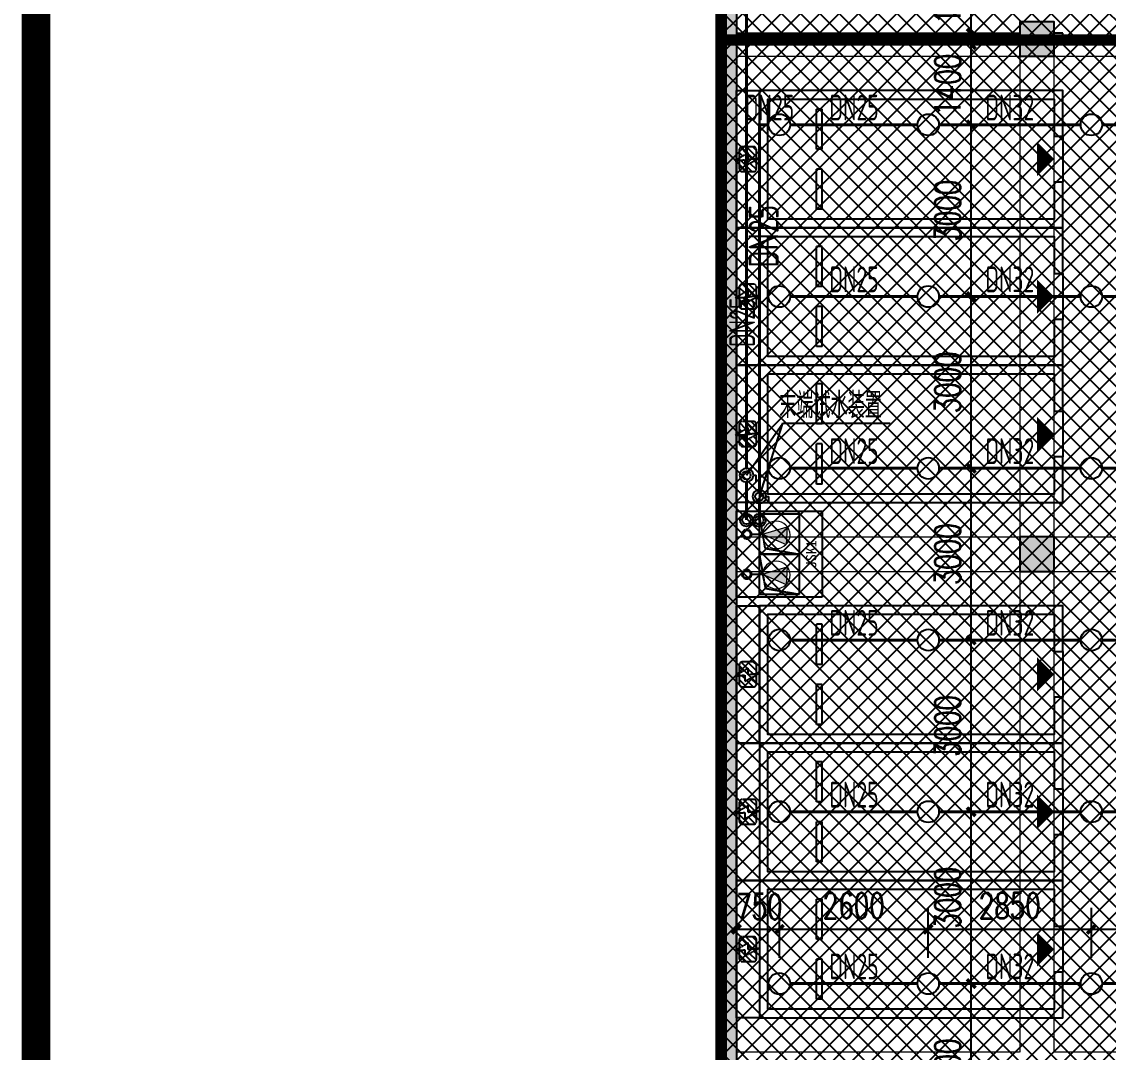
# Model space of a CAD drawing. Extents: x 6824721 to 16538177, y 2478193 to 6665639.
# Drawn here: x 8690830 to 8709809, y 2910001 to 2928001 of the extents above; entities that cross this region are included whole.
import ezdxf

# ---------------------------------------------------------------- set-up
doc = ezdxf.new("R2010")
doc.units = 0
doc.header["$LTSCALE"] = 10
for name, pattern in [('DASH', [0.35, 0.25, -0.1]), ('DASHEDX2', [1.5, 1, -0.5]), ('排水', [1.1, 1, -0.1])]:
    doc.linetypes.add(name, pattern=pattern)
for name, color, linetype, lineweight in [('$0$A-PUB_HATCH', 8, 'Continuous', 0), ('GPS-污水', 2, '排水', 40), ('钢梁', 141, 'Continuous', 18)]:
    doc.layers.add(name, color=color, linetype=linetype, lineweight=lineweight)
for name, color, linetype in [('0-wo', 8, 'Continuous'), ('0-绿', 3, 'Continuous'), ('00-停车位', 67, 'Continuous'), ('A-PUB_HATCH', 8, 'Continuous'), ('car', 252, 'Continuous'), ('PUB_HATCH', 8, 'Continuous'), ('S-梁-虚线', 4, 'DASH'), ('W-EQUIP_喷头', 7, 'Continuous'), ('W-PIPE-喷淋中', 6, 'Continuous'), ('W-TEXT_喷淋', 7, 'Continuous'), ('W-TWT_DIM', 3, 'Continuous'), ('W-TWT_LEAD', 3, 'Continuous'), ('W-VALVE_喷淋', 7, 'Continuous'), ('W-VALVE_废水', 7, 'Continuous'), ('WALL', 9, 'Continuous'), ('排水', 224, 'DASHEDX2'), ('集水坑', 4, 'Continuous')]:
    doc.layers.add(name, color=color, linetype=linetype)
doc.styles.add('8B2_02', font='tssdeng.shx', dxfattribs={"width": 0.7, "bigfont": 'TSSDCHN.shx'})
doc.styles.add('_TCH_DIM_T3', font='SIMPLEX', dxfattribs={"width": 0.705882, "bigfont": 'GBCBIG'})
doc.styles.add('_TWT_PIPEDN', font='TSSDENG', dxfattribs={"width": 0.8, "height": 3.5, "bigfont": 'TSSDCHN'})
doc.styles.get("Standard").update_dxf_attribs({"font": 'TSSDENG.shx', "width": 0.7, "bigfont": 'TSSDCHN.shx'})
doc.styles.add('黑体', font='simhei.ttf', dxfattribs={"width": 0.65})
doc.dimstyles.new('_TWT_ARCH&&150', dxfattribs={"dimtxt": 446.25, "dimasz": 150, "dimexe": 375, "dimexo": 450, "dimgap": 189.375, "dimtad": 1, "dimdec": 0, "dimzin": 0, "dimdsep": 46, "dimtxsty": '_TCH_DIM_T3', "dimblk": 'ARCHTICK', "dimcen": 0.09, "dimclrt": 7, "dimazin": 2, "dimtfac": 1, "dimtdec": 0, "dimtix": 1, "dimtmove": 2, "dimatfit": 3, "dimfxl": 0, "dimtolj": 1, "dimtzin": 0, "dimarcsym": 0})

# ---------------------------------------------------------------- blocks, each defined once
blk = doc.blocks.new('车位2400x5300')
at = {"layer": '00-停车位', "color": 251}
for p, q in [((-875, -1000), (-175, -1000)), ((-875, -1100), (-875, -1000)), ((-875, -1100), (-175, -1100)), ((-175, -1100), (-175, -1000)), ((175, -1000), (875, -1000)), ((175, -1100), (175, -1000)), ((175, -1100), (875, -1100)), ((875, -1100), (875, -1000)), ((400, -5300), (-400, -5300))]:
    blk.add_line(p, q, dxfattribs=at)
blk.add_lwpolyline([(400, -5150), (400, -5300), (1200, -5300), (1200, 0), (-1200, 0), (-1200, -5300), (-400, -5300), (-400, -5150), (-1050, -5150), (-1050, -150), (1050, -150), (1050, -5150), (400, -5150)], dxfattribs=at)
blk.add_lwpolyline([(0, -5150, 0, 600, 0), (0, -4850, 600, 600, 0)], format="xyseb", dxfattribs=at)
blk = doc.blocks.new('A$C2EF10B80')
at = {"layer": 'A-PUB_HATCH'}
h = blk.add_hatch(dxfattribs=at)
h.set_pattern_fill('ANSI31', color=256, scale=50, angle=-16.4434)
h.set_pattern_definition([(45, (6188.46, 7099.97), (-56.1266, 56.1266), [])])
h.paths.add_polyline_path([(-983, -100, 0.414214), (-1033, -50), (-1184, -50), (-1091, -207), (-1210, -207), (-1204, -250), (-983, -250)])
h.paths.add_polyline_path([(-983, -250), (-1204, -250), (-1190, -350), (-1033, -350, 0.414213), (-983, -300)])
h.paths.add_polyline_path([(-1262, -250), (-1417, -250), (-1417, -300, 0.414215), (-1367, -350), (-1207, -350)])
h.paths.add_polyline_path([(-1221, -50), (-1367, -50, 0.414214), (-1417, -100), (-1417, -250), (-1262, -250), (-1320, -146), (-1212, -146)])
at = {"layer": 'car', "linetype": 'DASH', "ltscale": 0.5}
blk.add_line((-1367, -350), (-1033, -350), dxfattribs=at)
at = {"layer": 'car', "linetype": 'DASH'}
blk.add_lwpolyline([(-2400, 0), (0, 0), (0, -400), (-2400, -400)], close=True, dxfattribs=at)
at = {"layer": 'car', "linetype": 'DASH', "ltscale": 0.5}
blk.add_lwpolyline([(-1320, -146), (-1185, -390), (-1210, -207), (-1091, -207), (-1227, 23), (-1212, -146)], close=True, dxfattribs=at)
for points in [[(-1367, -50, 0.414214), (-1417, -100), (-1417, -300)], [(-1033, -350, 0.414214), (-983, -300), (-983, -100, 0.414214), (-1033, -50), (-1367, -50)]]:
    blk.add_lwpolyline(points, format="xyb", dxfattribs=at)
at = {"layer": 'car', "linetype": 'DASH'}
blk.add_arc((-1367, -300), 50, 180, 270, dxfattribs=at)
blk = doc.blocks.new('A$C77CA03F4')
at = {"rotation": 16.44344089606073}
for p in [(6792, 2422), (4490, 1742), (2189, 1063)]:
    blk.add_blockref('A$C2EF10B80', p, dxfattribs=at)
blk = doc.blocks.new('_FZH')
blk.add_lwpolyline([(-0.5, -0.5), (0.5, -0.5), (0.5, 0.5), (-0.5, 0.5)], close=True)
at = {"layer": 'PUB_HATCH'}
blk.add_solid([(-0.5, -0.5), (0.5, -0.5), (-0.5, 0.5), (0.5, 0.5)], dxfattribs=at)
blk = doc.blocks.new('$DorLib2D$00000213')
at = {"color": 0, "linetype": 'DASH', "const_width": 0.02}
blk.add_lwpolyline([(0.5, 0), (-0.5, 0)], dxfattribs=at)
blk = doc.blocks.new('$SB01_1')
h = blk.add_hatch(color=256)
h.dxf.hatch_style = 1
h.paths.add_polyline_path([(-0.381, -0.323), (0.5, 0), (-0.381, 0.323)])
h.paths.add_polyline_path([(0, 0), (0.002, 0), (0.002, 0.001), (0, 0.001)], flags=24)
h.paths.add_polyline_path([(0, -0.002), (0.003, -0.002), (0.003, -0.001), (0, -0.001)], flags=24)
h.paths.add_polyline_path([(0, -0.003), (0.003, -0.003), (0.003, -0.002), (0, -0.002)], flags=24)
for p, q in [((0.5, 0), (-0.381, 0.323)), ((-0.381, 0.323), (-0.381, -0.323)), ((0.5, 0), (-0.381, -0.323))]:
    blk.add_line(p, q)
blk.add_circle((0, 0), 0.5)
at = {"flags": 1}
for tag, p in [('UNIT', (0, 0)), ('SPEC', (0, -0.002)), ('WHAT', (0, -0.003))]:
    blk.add_attdef(tag, p, '', height=0.001, dxfattribs=at)
blk = doc.blocks.new('人防集水坑')
at = {"layer": 'GPS-污水', "color": 8, "linetype": '排水', "const_width": 35}
for points in [[(307486, 701151), (307284, 701151)], [(307486, 700451), (307284, 700451)]]:
    blk.add_lwpolyline(points, dxfattribs=at)
at = {"layer": 'GPS-污水', "color": 8, "linetype": '排水'}
for centre in [(307561, 701151), (307561, 700451)]:
    blk.add_circle(centre, 75, dxfattribs=at)
at = {"layer": '集水坑', "color": 8, "linetype": 'DASH', "ltscale": 0.5}
blk.add_lwpolyline([(306241, 700051), (306241, 701551), (307741, 701551), (307741, 700051)], close=True, dxfattribs=at)
at = {"layer": '集水坑', "color": 8, "linetype": 'Continuous', "ltscale": 0.5}
for points in [[(306641, 701501), (306641, 700801), (307341, 700801), (307341, 701501)], [(306641, 700801), (306641, 700101), (307341, 700101), (307341, 700801)]]:
    blk.add_lwpolyline(points, close=True, dxfattribs=at)
at = {"layer": '集水坑', "color": 8, "linetype": 'DASH', "ltscale": 0.5}
for points in [[(307341, 700801), (307237, 701397), (306641, 701501)], [(307347, 700101), (307243, 700697), (306647, 700801)]]:
    blk.add_lwpolyline(points, dxfattribs=at)
at = {"layer": '$0$A-PUB_HATCH', "color": 8, "linetype": '排水', "xscale": -480.0000000000002, "yscale": 480.0000000000002, "zscale": 480.0000000000002, "rotation": 176.2535374729293}
for p in [(307045, 701164, 0), (307045, 700464, 0)]:
    blk.add_blockref('$SB01_1', p, dxfattribs=at)
blk = doc.blocks.new('42pk')
at = {"layer": '排水', "color": 8, "linetype": 'DASH'}
for points in [[(407582, 820465, 0, 0, 0), (406870, 819753, 160, 0, 0), (406446, 819329, 0, 0, 0)], [(407582, 816484, 0, 0, 0), (406870, 817196, 160, 0, 0), (406446, 817620, 0, 0, 0)]]:
    blk.add_lwpolyline(points, format="xyseb", dxfattribs=at)
at = {"layer": '集水坑', "color": 8, "linetype": 'Continuous', "rotation": 180}
blk.add_blockref('人防集水坑', (712582, 1519275), dxfattribs=at)
at = {"layer": '0-绿', "color": 8, "linetype": 'DASH', "style": '黑体'}
blk.add_text('JSK1', height=179.2, rotation=90, dxfattribs=at).set_placement((406237, 818230, 0))
blk = doc.blocks.new('jkytk')
at = {"layer": 'WALL', "color": 1, "const_width": 200}
for points in [[(8509914, 2927380), (8466214, 2927327), (8466214, 2940327), (8455039, 2940327), (8455039, 2940323), (8450939, 2940323), (8450939, 2940323), (8448239, 2940323), (8448239, 2940323), (8431489, 2940323), (8431489, 2936327), (8419189, 2936327), (8419189, 2936327), (8414589, 2936327), (8414589, 2936327), (8397664, 2936327), (8397664, 2958073), (8406689, 2958073), (8406689, 3040302)], [(8397664, 2936327), (8397664, 2880827), (8403014, 2880827), (8403014, 2877127), (8414015, 2877127), (8414015, 2855577), (8419664, 2855577), (8419664, 2833027), (8414964, 2833027), (8414964, 2828577), (8419664, 2828577), (8419664, 2819527)], [(8461089, 2801002), (8461089, 2837102), (8454814, 2837102), (8454814, 2833302), (8430814, 2833302), (8430814, 2846002), (8425589, 2846002), (8425389, 2846002), (8425389, 2873302), (8430939, 2873302), (8430939, 2882202), (8429789, 2882202), (8429789, 2891202), (8430039, 2891202), (8430039, 2894552), (8426089, 2894552), (8425489, 2894552), (8425489, 2900852), (8425539, 2900852), (8425539, 2912202), (8431489, 2912202), (8431489, 2936327), (8397664, 2936327)]]:
    blk.add_lwpolyline(points, dxfattribs=at)
blk = doc.blocks.new('LIANGMOBAN')
at = {"layer": 'S-梁-虚线', "color": 8, "lineweight": 18}
for p, q in [((1833841, 213428), (1838791, 213428)), ((1838791, 213428), (1838791, 205028)), ((1839391, 205028), (1839391, 213428)), ((1839391, 213428), (1846591, 213428)), ((1838791, 205028), (1833841, 205028)), ((1846591, 205028), (1839391, 205028)), ((1833841, 204428), (1838791, 204428)), ((1838791, 204428), (1838791, 196028)), ((1839391, 196028), (1839391, 204428)), ((1839391, 204428), (1846591, 204428)), ((1838791, 196028), (1833841, 196028)), ((1846591, 196028), (1839391, 196028))]:
    blk.add_line(p, q, dxfattribs=at)
blk = doc.blocks.new('_ArchTick')
at = {"color": 0, "linetype": 'ByBlock', "const_width": 0.4}
blk.add_lwpolyline([(-0.5, -0.5), (0.5, 0.5)], dxfattribs=at)
blk = doc.blocks.new('*D421')
at = {"layer": 'Defpoints', "color": 0, "transparency": 16777216}
for p in [(8707008, 2929201), (8707415, 2929201), (8707008, 2927801)]:
    blk.add_point(p, dxfattribs=at)
at = {"layer": 'W-TWT_DIM', "color": 0, "lineweight": -2, "transparency": 16777216}
for p, q in [((8707415, 2929201), (8707415, 2929351)), ((8707415, 2927801), (8707415, 2929201)), ((8707458, 2929201), (8707790, 2929201)), ((8707415, 2927801), (8707415, 2927651)), ((8707458, 2927801), (8707790, 2927801))]:
    blk.add_line(p, q, dxfattribs=at)
at = {"layer": 'W-TWT_DIM', "color": 0, "lineweight": -2, "transparency": 16777216, "xscale": 150, "yscale": 150, "zscale": 150}
for p, rotation in [((8707415, 2929201), 270), ((8707415, 2927801), 90)]:
    blk.add_blockref('_ArchTick', p, dxfattribs=dict(at, rotation=rotation))
at = {"layer": 'W-TWT_DIM', "color": 7, "transparency": 16777216, "insert": (8707002, 2928501), "char_height": 446.2, "attachment_point": 5, "rotation": 90, "style": '_TCH_DIM_T3'}
blk.add_mtext('\\A1;1400', dxfattribs=at)
blk = doc.blocks.new('*D441')
at = {"layer": 'Defpoints', "color": 0, "transparency": 16777216}
for p in [(8707008, 2911201), (8707415, 2911201), (8707008, 2908201)]:
    blk.add_point(p, dxfattribs=at)
at = {"layer": 'W-TWT_DIM', "color": 0, "lineweight": -2, "transparency": 16777216}
for p, q in [((8707415, 2908201), (8707415, 2911201)), ((8707458, 2911201), (8707790, 2911201)), ((8707458, 2908201), (8707790, 2908201))]:
    blk.add_line(p, q, dxfattribs=at)
at = {"layer": 'W-TWT_DIM', "color": 0, "lineweight": -2, "transparency": 16777216, "xscale": 150, "yscale": 150, "zscale": 150}
for p, rotation in [((8707415, 2911201), 90), ((8707415, 2908201), 270)]:
    blk.add_blockref('_ArchTick', p, dxfattribs=dict(at, rotation=rotation))
at = {"layer": 'W-TWT_DIM', "color": 7, "transparency": 16777216, "insert": (8707002, 2909701), "char_height": 446.2, "attachment_point": 5, "rotation": 90, "style": '_TCH_DIM_T3'}
blk.add_mtext('\\A1;3000', dxfattribs=at)
blk = doc.blocks.new('*D442')
at = {"layer": 'Defpoints', "color": 0, "transparency": 16777216}
for p in [(8707008, 2914201), (8707415, 2914201), (8707008, 2911201)]:
    blk.add_point(p, dxfattribs=at)
at = {"layer": 'W-TWT_DIM', "color": 0, "lineweight": -2, "transparency": 16777216}
for p, q in [((8707415, 2911201), (8707415, 2914201)), ((8707458, 2914201), (8707790, 2914201)), ((8707458, 2911201), (8707790, 2911201))]:
    blk.add_line(p, q, dxfattribs=at)
at = {"layer": 'W-TWT_DIM', "color": 0, "lineweight": -2, "transparency": 16777216, "xscale": 150, "yscale": 150, "zscale": 150}
for p, rotation in [((8707415, 2914201), 90), ((8707415, 2911201), 270)]:
    blk.add_blockref('_ArchTick', p, dxfattribs=dict(at, rotation=rotation))
at = {"layer": 'W-TWT_DIM', "color": 7, "transparency": 16777216, "insert": (8707002, 2912701), "char_height": 446.2, "attachment_point": 5, "rotation": 90, "style": '_TCH_DIM_T3'}
blk.add_mtext('\\A1;3000', dxfattribs=at)
blk = doc.blocks.new('*D443')
at = {"layer": 'Defpoints', "color": 0, "transparency": 16777216}
for p in [(8707008, 2917201), (8707415, 2917201), (8707008, 2914201)]:
    blk.add_point(p, dxfattribs=at)
at = {"layer": 'W-TWT_DIM', "color": 0, "lineweight": -2, "transparency": 16777216}
for p, q in [((8707415, 2914201), (8707415, 2917201)), ((8707458, 2917201), (8707790, 2917201)), ((8707458, 2914201), (8707790, 2914201))]:
    blk.add_line(p, q, dxfattribs=at)
at = {"layer": 'W-TWT_DIM', "color": 0, "lineweight": -2, "transparency": 16777216, "xscale": 150, "yscale": 150, "zscale": 150}
for p, rotation in [((8707415, 2917201), 90), ((8707415, 2914201), 270)]:
    blk.add_blockref('_ArchTick', p, dxfattribs=dict(at, rotation=rotation))
at = {"layer": 'W-TWT_DIM', "color": 7, "transparency": 16777216, "insert": (8707002, 2915701), "char_height": 446.2, "attachment_point": 5, "rotation": 90, "style": '_TCH_DIM_T3'}
blk.add_mtext('\\A1;3000', dxfattribs=at)
blk = doc.blocks.new('*D444')
at = {"layer": 'Defpoints', "color": 0, "transparency": 16777216}
for p in [(8707008, 2920201), (8707415, 2920201), (8707008, 2917201)]:
    blk.add_point(p, dxfattribs=at)
at = {"layer": 'W-TWT_DIM', "color": 0, "lineweight": -2, "transparency": 16777216}
for p, q in [((8707415, 2917201), (8707415, 2920201)), ((8707458, 2920201), (8707790, 2920201)), ((8707458, 2917201), (8707790, 2917201))]:
    blk.add_line(p, q, dxfattribs=at)
at = {"layer": 'W-TWT_DIM', "color": 0, "lineweight": -2, "transparency": 16777216, "xscale": 150, "yscale": 150, "zscale": 150}
for p, rotation in [((8707415, 2920201), 90), ((8707415, 2917201), 270)]:
    blk.add_blockref('_ArchTick', p, dxfattribs=dict(at, rotation=rotation))
at = {"layer": 'W-TWT_DIM', "color": 7, "transparency": 16777216, "insert": (8707002, 2918701), "char_height": 446.2, "attachment_point": 5, "rotation": 90, "style": '_TCH_DIM_T3'}
blk.add_mtext('\\A1;3000', dxfattribs=at)
blk = doc.blocks.new('*D445')
at = {"layer": 'Defpoints', "color": 0, "transparency": 16777216}
for p in [(8707008, 2923201), (8707415, 2923201), (8707008, 2920201)]:
    blk.add_point(p, dxfattribs=at)
at = {"layer": 'W-TWT_DIM', "color": 0, "lineweight": -2, "transparency": 16777216}
for p, q in [((8707415, 2920201), (8707415, 2923201)), ((8707458, 2923201), (8707790, 2923201)), ((8707458, 2920201), (8707790, 2920201))]:
    blk.add_line(p, q, dxfattribs=at)
at = {"layer": 'W-TWT_DIM', "color": 0, "lineweight": -2, "transparency": 16777216, "xscale": 150, "yscale": 150, "zscale": 150}
for p, rotation in [((8707415, 2923201), 90), ((8707415, 2920201), 270)]:
    blk.add_blockref('_ArchTick', p, dxfattribs=dict(at, rotation=rotation))
at = {"layer": 'W-TWT_DIM', "color": 7, "transparency": 16777216, "insert": (8707002, 2921701), "char_height": 446.2, "attachment_point": 5, "rotation": 90, "style": '_TCH_DIM_T3'}
blk.add_mtext('\\A1;3000', dxfattribs=at)
blk = doc.blocks.new('*D446')
at = {"layer": 'Defpoints', "color": 0, "transparency": 16777216}
for p in [(8707008, 2926201), (8707415, 2926201), (8707008, 2923201)]:
    blk.add_point(p, dxfattribs=at)
at = {"layer": 'W-TWT_DIM', "color": 0, "lineweight": -2, "transparency": 16777216}
for p, q in [((8707415, 2923201), (8707415, 2926201)), ((8707458, 2926201), (8707790, 2926201)), ((8707458, 2923201), (8707790, 2923201))]:
    blk.add_line(p, q, dxfattribs=at)
at = {"layer": 'W-TWT_DIM', "color": 0, "lineweight": -2, "transparency": 16777216, "xscale": 150, "yscale": 150, "zscale": 150}
for p, rotation in [((8707415, 2926201), 90), ((8707415, 2923201), 270)]:
    blk.add_blockref('_ArchTick', p, dxfattribs=dict(at, rotation=rotation))
at = {"layer": 'W-TWT_DIM', "color": 7, "transparency": 16777216, "insert": (8707002, 2924701), "char_height": 446.2, "attachment_point": 5, "rotation": 90, "style": '_TCH_DIM_T3'}
blk.add_mtext('\\A1;3000', dxfattribs=at)
blk = doc.blocks.new('*D447')
at = {"layer": 'Defpoints', "color": 0, "transparency": 16777216}
for p in [(8707008, 2927601), (8707415, 2927601), (8707008, 2926201)]:
    blk.add_point(p, dxfattribs=at)
at = {"layer": 'W-TWT_DIM', "color": 0, "lineweight": -2, "transparency": 16777216}
for p, q in [((8707415, 2927601), (8707415, 2927751)), ((8707415, 2926201), (8707415, 2927601)), ((8707458, 2927601), (8707790, 2927601)), ((8707415, 2926201), (8707415, 2926051)), ((8707458, 2926201), (8707790, 2926201))]:
    blk.add_line(p, q, dxfattribs=at)
at = {"layer": 'W-TWT_DIM', "color": 0, "lineweight": -2, "transparency": 16777216, "xscale": 150, "yscale": 150, "zscale": 150}
for p, rotation in [((8707415, 2927601), 270), ((8707415, 2926201), 90)]:
    blk.add_blockref('_ArchTick', p, dxfattribs=dict(at, rotation=rotation))
at = {"layer": 'W-TWT_DIM', "color": 7, "transparency": 16777216, "insert": (8707002, 2926901), "char_height": 446.2, "attachment_point": 5, "rotation": 90, "style": '_TCH_DIM_T3'}
blk.add_mtext('\\A1;1400', dxfattribs=at)
blk = doc.blocks.new('*D1252')
at = {"layer": 'Defpoints', "color": 0, "transparency": 16777216}
for p in [(8704064, 2912149), (8703314, 2911201), (8704064, 2911201)]:
    blk.add_point(p, dxfattribs=at)
at = {"layer": 'W-TWT_DIM', "color": 0, "lineweight": -2, "transparency": 16777216}
for p, q in [((8703314, 2911651), (8703314, 2912524)), ((8704064, 2911651), (8704064, 2912524)), ((8703314, 2912149), (8704064, 2912149))]:
    blk.add_line(p, q, dxfattribs=at)
at = {"layer": 'W-TWT_DIM', "color": 0, "lineweight": -2, "transparency": 16777216, "xscale": 150, "yscale": 150, "zscale": 150, "rotation": 180}
blk.add_blockref('_ArchTick', (8703314, 2912149), dxfattribs=at)
at = {"layer": 'W-TWT_DIM', "color": 0, "lineweight": -2, "transparency": 16777216, "xscale": 150, "yscale": 150, "zscale": 150}
blk.add_blockref('_ArchTick', (8704064, 2912149), dxfattribs=at)
at = {"layer": 'W-TWT_DIM', "color": 7, "transparency": 16777216, "insert": (8703714, 2912544), "char_height": 446.2, "attachment_point": 5, "style": '_TCH_DIM_T3'}
blk.add_mtext('\\A1;750', dxfattribs=at)
blk = doc.blocks.new('*D1253')
at = {"layer": 'Defpoints', "color": 0, "transparency": 16777216}
for p in [(8706664, 2912149), (8704064, 2911201), (8706664, 2911201)]:
    blk.add_point(p, dxfattribs=at)
at = {"layer": 'W-TWT_DIM', "color": 0, "lineweight": -2, "transparency": 16777216}
for p, q in [((8704064, 2911651), (8704064, 2912524)), ((8706664, 2911651), (8706664, 2912524)), ((8704064, 2912149), (8706664, 2912149))]:
    blk.add_line(p, q, dxfattribs=at)
at = {"layer": 'W-TWT_DIM', "color": 0, "lineweight": -2, "transparency": 16777216, "xscale": 150, "yscale": 150, "zscale": 150, "rotation": 180}
blk.add_blockref('_ArchTick', (8704064, 2912149), dxfattribs=at)
at = {"layer": 'W-TWT_DIM', "color": 0, "lineweight": -2, "transparency": 16777216, "xscale": 150, "yscale": 150, "zscale": 150}
blk.add_blockref('_ArchTick', (8706664, 2912149), dxfattribs=at)
at = {"layer": 'W-TWT_DIM', "color": 7, "transparency": 16777216, "insert": (8705364, 2912561), "char_height": 446.2, "attachment_point": 5, "style": '_TCH_DIM_T3'}
blk.add_mtext('\\A1;2600', dxfattribs=at)
blk = doc.blocks.new('*D1254')
at = {"layer": 'Defpoints', "color": 0, "transparency": 16777216}
for p in [(8709514, 2912149), (8706664, 2911201), (8709514, 2911201)]:
    blk.add_point(p, dxfattribs=at)
at = {"layer": 'W-TWT_DIM', "color": 0, "lineweight": -2, "transparency": 16777216}
for p, q in [((8706664, 2911651), (8706664, 2912524)), ((8709514, 2911651), (8709514, 2912524)), ((8706664, 2912149), (8709514, 2912149))]:
    blk.add_line(p, q, dxfattribs=at)
at = {"layer": 'W-TWT_DIM', "color": 0, "lineweight": -2, "transparency": 16777216, "xscale": 150, "yscale": 150, "zscale": 150, "rotation": 180}
blk.add_blockref('_ArchTick', (8706664, 2912149), dxfattribs=at)
at = {"layer": 'W-TWT_DIM', "color": 0, "lineweight": -2, "transparency": 16777216, "xscale": 150, "yscale": 150, "zscale": 150}
blk.add_blockref('_ArchTick', (8709514, 2912149), dxfattribs=at)
at = {"layer": 'W-TWT_DIM', "color": 7, "transparency": 16777216, "insert": (8708089, 2912561), "char_height": 446.2, "attachment_point": 5, "style": '_TCH_DIM_T3'}
blk.add_mtext('\\A1;2850', dxfattribs=at)
blk = doc.blocks.new('*D1255')
at = {"layer": 'Defpoints', "color": 0, "transparency": 16777216}
for p in [(8712064, 2912149), (8709514, 2911201), (8712064, 2911201)]:
    blk.add_point(p, dxfattribs=at)
at = {"layer": 'W-TWT_DIM', "color": 0, "lineweight": -2, "transparency": 16777216}
for p, q in [((8709514, 2911651), (8709514, 2912524)), ((8712064, 2911651), (8712064, 2912524)), ((8709514, 2912149), (8712064, 2912149))]:
    blk.add_line(p, q, dxfattribs=at)
at = {"layer": 'W-TWT_DIM', "color": 0, "lineweight": -2, "transparency": 16777216, "xscale": 150, "yscale": 150, "zscale": 150, "rotation": 180}
blk.add_blockref('_ArchTick', (8709514, 2912149), dxfattribs=at)
at = {"layer": 'W-TWT_DIM', "color": 0, "lineweight": -2, "transparency": 16777216, "xscale": 150, "yscale": 150, "zscale": 150}
blk.add_blockref('_ArchTick', (8712064, 2912149), dxfattribs=at)
at = {"layer": 'W-TWT_DIM', "color": 7, "transparency": 16777216, "insert": (8711089, 2912561), "char_height": 446.2, "attachment_point": 5, "style": '_TCH_DIM_T3'}
blk.add_mtext('\\A1;2550', dxfattribs=at)
blk = doc.blocks.new('$TwtSys$00000125')
blk.add_circle((0, 0, 0), 1)
blk = doc.blocks.new('$VALVE$00000524')
for p in [(75, 111), (0, 80)]:
    blk.add_line(p, (0, 111))
blk.add_lwpolyline([(-80, 0, 1), (80, 0, 1), (-80, 0, 0.376185)], format="xyb")
blk.add_circle((0, 0), 48)
for p in [(-80, 0), (80, 0)]:
    blk.add_point(p)

msp = doc.modelspace()

# ---------------------------------------------------------------- hatches: boundary and pattern name
h = msp.add_hatch()
h.set_pattern_fill('ANSI37', color=8, scale=150)
h.set_pattern_definition([(45, (8303016.86, 2710265.2), (-168.3798, 168.3798), []), (135, (8303016.86, 2710265.2), (-168.3798, -168.3798), [])])
h.paths.add_polyline_path([(8824414.1, 2949451.5), (8824414.1, 2935151.5), (8842714.1, 2935151.5), (8842714.1, 2879526.5), (8827964.1, 2879526.5), (8827964.1, 2881476.5), (8830839.1, 2881476.5), (8830939.1, 2886876.5), (8804334.6, 2886876.5), (8804142.3, 2820149.7), (8833564.1, 2820152.3), (8833564.1, 2817714.5), (8841204.8, 2810768), (8839163.9, 2808501.4), (8843102.6, 2804955), (8820829.2, 2780217.9), (8820829.2, 2770055.4), (8785124.6, 2730401.5), (8708264.1, 2730401.5), (8708264.1, 2736351.5), (8695014.1, 2750701.5), (8695014.1, 2775001.5), (8703014.1, 2775002.8), (8703014.1, 2949451.5), (8712039.3, 2949451.5)])
at = {"layer": '0-wo'}
msp.add_hatch(color=8, dxfattribs=at).paths.add_polyline_path([(8703314.1, 2949151.5), (8703014.1, 2949451.5), (8703014.1, 2891701.5), (8703314.1, 2891701.5)])
at = {"layer": 'W-PIPE-喷淋中'}
for points in [[(8703714.1, 2926201.5), (8703714.1, 2926227.7), (8703687.8, 2926227.7)], [(8703714.1, 2926201.5), (8703687.8, 2926201.5), (8703687.8, 2926227.7)]]:
    msp.add_hatch(color=256, dxfattribs=at).paths.add_polyline_path(points)

# ---------------------------------------------------------------- linework, layer by layer
at = {"layer": '0-wo', "color": 8}
for p, q in [((8703014.1, 2949451.5), (8703014.1, 2891701.5)), ((8703314.1, 2949151.5), (8703314.1, 2891701.5)), ((8703314.1, 2927801.5), (8708264.1, 2927801.5)), ((8703314.1, 2927801.5), (8703314.1, 2927601.5)), ((8709014.1, 2927801.5), (8708864.1, 2927801.5)), ((8709014.1, 2927601.5), (8709014.1, 2927801.5)), ((8703314.1, 2927601.5), (8708264.1, 2927601.5)), ((8708864.1, 2927601.5), (8709014.1, 2927601.5))]:
    msp.add_line(p, q, dxfattribs=at)
at = {"layer": '0-wo', "color": 8, "const_width": 500, "flags": 128}
msp.add_lwpolyline([(8691080.4, 2969119.7), (8705176, 2967745.3), (8719304.3, 2966762.9), (8733454.4, 2966173.1), (8747615.4, 2965976.5), (8823194.8, 2965976.5), (8898774.1, 2965976.5), (8906244.1, 2965790.4), (8913695.6, 2965232.5), (8921110, 2964304.2), (8928469, 2963007.8), (8935754.4, 2961346.6), (8942947.9, 2959324.6), (8950031.8, 2956946.9), (8956988.6, 2954219.3), (8963800.8, 2951148.7), (8970451.7, 2947742.7), (8976924.7, 2944009.6), (8983203.8, 2939958.9), (8911619.7, 2861304.6), (8840035.6, 2782650.4), (8768451.5, 2703996.1), (8691080.4, 2726323), (8691080.4, 2847721.3)], close=True, dxfattribs=at)
at = {"layer": 'W-PIPE-喷淋中', "ltscale": 1.5, "const_width": 52.5}
for points in [[(8703489.1, 2929201.5), (8703489.1, 2920200.6)], [(8703876.6, 2926201.5), (8703714.1, 2926201.5)], [(8703714.1, 2926201.5), (8703714.1, 2919827.6)], [(8706476.6, 2926201.5), (8704251.6, 2926201.5)], [(8709326.6, 2926201.5), (8706851.6, 2926201.5)], [(8711876.6, 2926201.5), (8709701.6, 2926201.5)], [(8706476.6, 2923201.5), (8704251.6, 2923201.5)], [(8709326.6, 2923201.5), (8706851.6, 2923201.5)], [(8711876.6, 2923201.5), (8709701.6, 2923201.5)], [(8706476.6, 2920201.5), (8704251.6, 2920201.5)], [(8709326.6, 2920201.5), (8706851.6, 2920201.5)], [(8711876.6, 2920201.5), (8709701.6, 2920201.5)], [(8703489.1, 2919960.6), (8703489.1, 2919299.2)], [(8703714.1, 2919587.6), (8703714.1, 2919293.8)], [(8706476.6, 2917201.5), (8704251.6, 2917201.5)], [(8709326.6, 2917201.5), (8706851.6, 2917201.5)], [(8711876.6, 2917201.5), (8709701.6, 2917201.5)], [(8706476.6, 2914201.5), (8704251.6, 2914201.5)], [(8709326.6, 2914201.5), (8706851.6, 2914201.5)], [(8711876.6, 2914201.5), (8709701.6, 2914201.5)], [(8706476.6, 2911201.5), (8704251.6, 2911201.5)], [(8709326.6, 2911201.5), (8706851.6, 2911201.5)], [(8711876.6, 2911201.5), (8709701.6, 2911201.5)]]:
    msp.add_lwpolyline(points, dxfattribs=at)
at = {"layer": 'W-TWT_LEAD'}
for p, q in [((8703489.1, 2920080.6), (8704125.7, 2920987.6)), ((8703714.1, 2919707.6), (8704125.7, 2920987.6)), ((8704125.7, 2920987.6), (8705997.8, 2920987.6))]:
    msp.add_line(p, q, dxfattribs=at)
at = {"layer": 'W-VALVE_废水'}
for centre, radius in [((8703489.1, 2919299.2), 112.5), ((8703489.1, 2919299.2), 75), ((8703714.1, 2919293.8), 112.5), ((8703714.1, 2919293.8), 75)]:
    msp.add_circle(centre, radius, dxfattribs=at)

# ---------------------------------------------------------------- block references
msp.add_blockref('jkytk', (305383.7, -8645.8))
at = {"layer": '0-wo'}
msp.add_blockref('42pk', (8298472.7, 2100226.9), dxfattribs=at)
at = {"layer": '0-wo', "color": 8, "xscale": 600, "yscale": 600, "zscale": 600, "rotation": 90}
for p in [(8708564.1, 2927701.5), (8708564.1, 2918701.5)]:
    msp.add_blockref('_FZH', p, dxfattribs=at)
at = {"layer": '0-wo', "color": 8, "xscale": -5500, "yscale": -5500, "zscale": 200}
msp.add_blockref('$DorLib2D$00000213', (8711764.1, 2927701.5), dxfattribs=at)
at = {"layer": '0-wo', "color": 8}
for name, p, rotation in [('A$C77CA03F4', (8703714.1, 2919601.5), 73.55655642770577), ('车位2400x5300', (8703714.1, 2925601.5), 89.99999999229208), ('车位2400x5300', (8703714.1, 2923201.5), 89.99999999229208), ('车位2400x5300', (8703714.1, 2920801.5), 89.99999999229208), ('A$C77CA03F4', (8703714.1, 2910601.5), 73.55655642770577), ('车位2400x5300', (8703714.1, 2916601.5), 89.99999999229208), ('车位2400x5300', (8703714.1, 2914201.5), 89.99999999229208), ('车位2400x5300', (8703714.1, 2911801.5), 89.99999999229208)]:
    msp.add_blockref(name, p, dxfattribs=dict(at, rotation=rotation))
at = {"layer": 'W-EQUIP_喷头', "xscale": 187.5, "yscale": 187.5, "zscale": 187.5}
for p in [(8704064.1, 2926201.5), (8706664.1, 2926201.5), (8709514.1, 2926201.5), (8704064.1, 2923201.5), (8706664.1, 2923201.5), (8709514.1, 2923201.5), (8704064.1, 2920201.5), (8706664.1, 2920201.5), (8709514.1, 2920201.5), (8704064.1, 2917201.5), (8706664.1, 2917201.5), (8709514.1, 2917201.5), (8704064.1, 2914201.5), (8706664.1, 2914201.5), (8709514.1, 2914201.5), (8704064.1, 2911201.5), (8706664.1, 2911201.5), (8709514.1, 2911201.5)]:
    msp.add_blockref('$TwtSys$00000125', p, dxfattribs=at)
at = {"layer": 'W-VALVE_喷淋', "xscale": 1.5, "yscale": 1.5, "zscale": 1.5, "rotation": 270}
for p in [(8703489.1, 2920080.6), (8703714.1, 2919707.6)]:
    msp.add_blockref('$VALVE$00000524', p, dxfattribs=at)
at = {"layer": '钢梁', "color": 6}
msp.add_blockref('LIANGMOBAN', (6869472.7, 2713973), dxfattribs=at)

# ---------------------------------------------------------------- texts
at = {"layer": 'W-TEXT_喷淋', "style": '_TWT_PIPEDN', "width": 0.64}
for s, p in [('DN25', (8703462.6, 2926276.5)), ('DN25', (8704937.6, 2926276.5)), ('DN32', (8707662.6, 2926276.5)), ('DN25', (8704937.6, 2923276.5)), ('DN32', (8707662.6, 2923276.5)), ('DN25', (8704937.6, 2920276.5)), ('DN32', (8707662.6, 2920276.5)), ('DN25', (8704937.6, 2917276.5)), ('DN32', (8707662.6, 2917276.5)), ('DN25', (8704937.6, 2914276.5)), ('DN32', (8707662.6, 2914276.5)), ('DN25', (8704937.6, 2911276.5)), ('DN32', (8707662.6, 2911276.5))]:
    msp.add_text(s, height=450, dxfattribs=at).set_placement(p)
at = {"layer": 'W-TEXT_喷淋'}
for height, style, width, p in [(525, '8B2_02', 0.7, (8704051.6, 2923706.1)), (450, '_TWT_PIPEDN', 0.64, (8703639.1, 2922321.2))]:
    msp.add_text('DN25', height=height, rotation=90, dxfattribs=dict(at, style=style, width=width)).set_placement(p)
at = {"layer": 'W-TWT_LEAD', "color": 7, "style": '8B2_02', "width": 0.7}
msp.add_text('末端试水装置', height=450, dxfattribs=at).set_placement((8704060, 2921077.6))

# ---------------------------------------------------------------- dimensions: what is measured, and where the dimension line sits
at = {"layer": 'W-TWT_DIM'}
for p1, p2, distance, picture, middle in [((8707008.4, 2927801.5), (8707008.4, 2929201.5), -406.4, '*D421', (8707002.3, 2928501.5)), ((8707008.4, 2926201.5), (8707008.4, 2927601.5), -406.4, '*D447', (8707002.3, 2926901.5)), ((8707008.4, 2923201.5), (8707008.4, 2926201.5), -406.4, '*D446', (8707002.3, 2924701.5)), ((8707008.4, 2920201.5), (8707008.4, 2923201.5), -406.4, '*D445', (8707002.3, 2921701.5)), ((8707008.4, 2917201.5), (8707008.4, 2920201.5), -406.4, '*D444', (8707002.3, 2918701.5)), ((8707008.4, 2914201.5), (8707008.4, 2917201.5), -406.4, '*D443', (8707002.3, 2915701.5)), ((8707008.4, 2911201.5), (8707008.4, 2914201.5), -406.4, '*D442', (8707002.3, 2912701.5)), ((8704064.1, 2911201.5), (8706664.1, 2911201.5), 947.2, '*D1253', (8705364.1, 2912561.1)), ((8706664.1, 2911201.5), (8709514.1, 2911201.5), 947.2, '*D1254', (8708089.1, 2912561.1)), ((8707008.4, 2908201.5), (8707008.4, 2911201.5), -406.4, '*D441', (8707002.3, 2909701.5))]:
    dim = msp.add_aligned_dim(p1=p1, p2=p2, distance=distance, dimstyle='_TWT_ARCH&&150', dxfattribs=at)
    dim.commit()
    dim.dimension.update_dxf_attribs({"geometry": picture, "text_midpoint": middle})
for base, p1, p2, picture, middle in [((8704064.1, 2912148.6), (8703314.1, 2911201.5), (8704064.1, 2911201.5), '*D1252', (8703714.1, 2912544)), ((8712064.1, 2912148.6), (8709514.1, 2911201.5), (8712064.1, 2911201.5), '*D1255', (8711088.7, 2912561.1))]:
    dim = msp.add_linear_dim(base=base, p1=p1, p2=p2, angle=0, dimstyle='_TWT_ARCH&&150', dxfattribs=at)
    dim.commit()
    dim.dimension.update_dxf_attribs({"geometry": picture, "text_midpoint": middle, "dimtype": 129})

doc.saveas('drawing.dxf')
